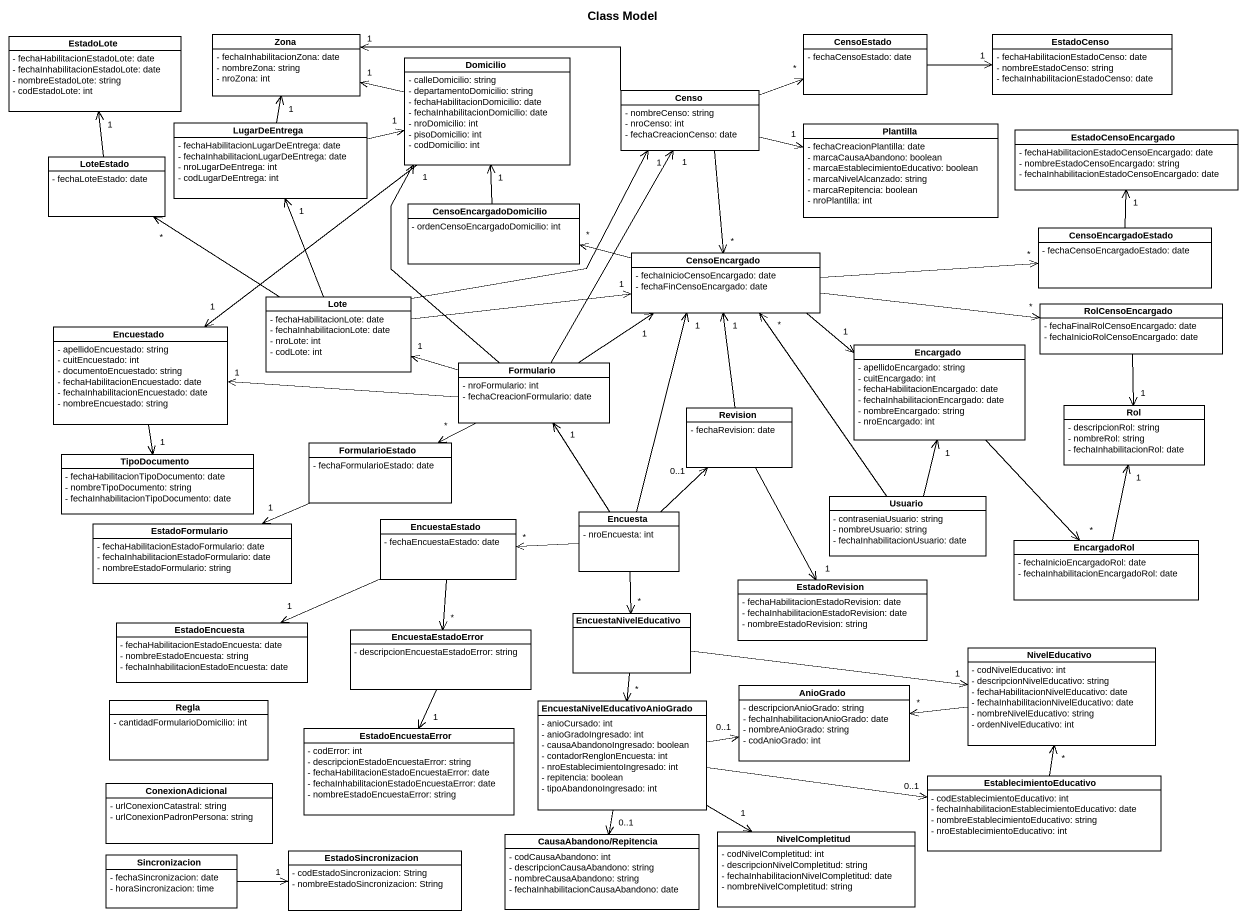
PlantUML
@startuml
title Class Model
hide circle
hide empty members
skinparam classAttributeIconSize 0
class EstadoLote {
  - fechaHabilitacionEstadoLote: date
  - fechaInhabilitacionEstadoLote: date
  - nombreEstadoLote: string
  - codEstadoLote: int
}
class Zona {
  - fechaInhabilitacionZona: date
  - nombreZona: string
  - nroZona: int
}
class Domicilio {
  - calleDomicilio: string
  - departamentoDomicilio: string
  - fechaHabilitacionDomicilio: date
  - fechaInhabilitacionDomicilio: date
  - nroDomicilio: int
  - pisoDomicilio: int
  - codDomicilio: int
}
class CensoEstado {
  - fechaCensoEstado: date
}
class EstadoCenso {
  - fechaHabilitacionEstadoCenso: date
  - nombreEstadoCenso: string
  - fechaInhabilitacionEstadoCenso: date
}
class Censo {
  - nombreCenso: string
  - nroCenso: int
  - fechaCreacionCenso: date
}
class LugarDeEntrega {
  - fechaHabilitacionLugarDeEntrega: date
  - fechaInhabilitacionLugarDeEntrega: date
  - nroLugarDeEntrega: int
  - codLugarDeEntrega: int
}
class Plantilla {
  - fechaCreacionPlantilla: date
  - marcaCausaAbandono: boolean
  - marcaEstablecimientoEducativo: boolean
  - marcaNivelAlcanzado: string
  - marcaRepitencia: boolean
  - nroPlantilla: int
}
class EstadoCensoEncargado {
  - fechaHabilitacionEstadoCensoEncargado: date
  - nombreEstadoCensoEncargado: string
  - fechaInhabilitacionEstadoCensoEncargado: date
}
class LoteEstado {
  - fechaLoteEstado: date
}
class CensoEncargadoDomicilio {
  - ordenCensoEncargadoDomicilio: int
}
class CensoEncargado {
  - fechaInicioCensoEncargado: date
  - fechaFinCensoEncargado: date
}
class CensoEncargadoEstado {
  - fechaCensoEncargadoEstado: date
}
class Lote {
  - fechaHabilitacionLote: date
  - fechaInhabilitacionLote: date
  - nroLote: int
  - codLote: int
}
class Encuestado {
  - apellidoEncuestado: string
  - cuitEncuestado: int
  - documentoEncuestado: string
  - fechaHabilitacionEncuestado: date
  - fechaInhabilitacionEncuestado: date
  - nombreEncuestado: string
}
class RolCensoEncargado {
  - fechaFinalRolCensoEncargado: date
  - fechaInicioRolCensoEncargado: date
}
class Formulario {
  - nroFormulario: int
  - fechaCreacionFormulario: date
}
class Encargado {
  - apellidoEncargado: string
  - cuitEncargado: int
  - fechaHabilitacionEncargado: date
  - fechaInhabilitacionEncargado: date
  - nombreEncargado: string
  - nroEncargado: int
}
class Revision {
  - fechaRevision: date
}
class Rol {
  - descripcionRol: string
  - nombreRol: string
  - fechaInhabilitacionRol: date
}
class FormularioEstado {
  - fechaFormularioEstado: date
}
class TipoDocumento {
  - fechaHabilitacionTipoDocumento: date
  - nombreTipoDocumento: string
  - fechaInhabilitacionTipoDocumento: date
}
class EstadoFormulario {
  - fechaHabilitacionEstadoFormulario: date
  - fechaInhabilitacionEstadoFormulario: date
  - nombreEstadoFormulario: string
}
class EncuestaEstado {
  - fechaEncuestaEstado: date
}
class Encuesta {
  - nroEncuesta: int
}
class Usuario {
  - contraseniaUsuario: string
  - nombreUsuario: string
  - fechaInhabilitacionUsuario: date
}
class EncargadoRol {
  - fechaInicioEncargadoRol: date
  - fechaInhabilitacionEncargadoRol: date
}
class EstadoRevision {
  - fechaHabilitacionEstadoRevision: date
  - fechaInhabilitacionEstadoRevision: date
  - nombreEstadoRevision: string
}
class EstadoEncuesta {
  - fechaHabilitacionEstadoEncuesta: date
  - nombreEstadoEncuesta: string
  - fechaInhabilitacionEstadoEncuesta: date
}
class EncuestaEstadoError {
  - descripcionEncuestaEstadoError: string
}
class EncuestaNivelEducativo
class AnioGrado {
  - descripcionAnioGrado: string
  - fechaInhabilitacionAnioGrado: date
  - nombreAnioGrado: string
  - codAnioGrado: int
}
class NivelEducativo {
  - codNivelEducativo: int
  - descripcionNivelEducativo: string
  - fechaHabilitacionNivelEducativo: date
  - fechaInhabilitacionNivelEducativo: date
  - nombreNivelEducativo: string
  - ordenNivelEducativo: int
}
class Regla {
  - cantidadFormularioDomicilio: int
}
class "EncuestaNivelEducativoAnioGrado" as EncuestaNivelEducativoAnioGr {
  - anioCursado: int
  - anioGradoIngresado: int
  - causaAbandonoIngresado: boolean
  - contadorRenglonEncuesta: int
  - nroEstablecimientoIngresado: int
  - repitencia: boolean
  - tipoAbandonoIngresado: int
}
class EstadoEncuestaError {
  - codError: int
  - descripcionEstadoEncuestaError: string
  - fechaHabilitacionEstadoEncuestaError: date
  - fechaInhabilitacionEstadoEncuestaError: date
  - nombreEstadoEncuestaError: string
}
class ConexionAdicional {
  - urlConexionCatastral: string
  - urlConexionPadronPersona: string
}
class EstablecimientoEducativo {
  - codEstablecimientoEducativo: int
  - fechaInhabilitacionEstablecimientoEducativo: date
  - nombreEstablecimientoEducativo: string
  - nroEstablecimientoEducativo: int
}
class "CausaAbandono/Repitencia" as CausaAbandono_Repitencia {
  - codCausaAbandono: int
  - descripcionCausaAbandono: string
  - nombreCausaAbandono: string
  - fechaInhabilitacionCausaAbandono: date
}
class NivelCompletitud {
  - codNivelCompletitud: int
  - descripcionNivelCompletitud: string
  - fechaInhabilitacionNivelCompletitud: date
  - nombreNivelCompletitud: string
}
class Sincronizacion {
  - fechaSincronizacion: date
  - horaSincronizacion: time
}
class EstadoSincronizacion {
  - codEstadoSincronizacion: String
  - nombreEstadoSincronizacion: String
}
Domicilio -left-> "1" Zona
Domicilio --> "1" Encuestado
CensoEstado -right-> "1" EstadoCenso
Censo -left-> "1" Zona
Censo -right-> "*" CensoEstado
Censo -right-> "1" Plantilla
Censo --> "*" CensoEncargado
LugarDeEntrega -up-> "1" Zona
LugarDeEntrega -right-> "1" Domicilio
LoteEstado -up-> "1" EstadoLote
CensoEncargadoDomicilio -up-> "1" Domicilio
CensoEncargado -left-> "*" CensoEncargadoDomicilio
CensoEncargado -right-> "*" CensoEncargadoEstado
CensoEncargado -right-> "*" RolCensoEncargado
CensoEncargado -right-> "1" Encargado
CensoEncargadoEstado -up-> "1" EstadoCensoEncargado
Lote -up-> "1" Censo
Lote -up-> "1" LugarDeEntrega
Lote -up-> "*" LoteEstado
Lote -right-> "1" CensoEncargado
Encuestado --> "1" TipoDocumento
RolCensoEncargado --> "1" Rol
Formulario -up-> "1" Domicilio
Formulario -up-> "1" Censo
Formulario -right-> "1" CensoEncargado
Formulario -left-> "1" Lote
Formulario -left-> "1" Encuestado
Formulario -left-> "*" FormularioEstado
Encargado --> "*" EncargadoRol
Revision -up-> "1" CensoEncargado
Revision --> "1" EstadoRevision
FormularioEstado -left-> "1" EstadoFormulario
EncuestaEstado -left-> "1" EstadoEncuesta
EncuestaEstado --> "*" EncuestaEstadoError
Encuesta -up-> "1" CensoEncargado
Encuesta -up-> "1" Formulario
Encuesta -up-> "0..1" Revision
Encuesta -left-> "*" EncuestaEstado
Encuesta --> "*" EncuestaNivelEducativo
Usuario -up-> "*" CensoEncargado
Usuario -up-> "1" Encargado
EncargadoRol -up-> "1" Rol
EncuestaEstadoError --> "1" EstadoEncuestaError
EncuestaNivelEducativo -right-> "1" NivelEducativo
EncuestaNivelEducativo --> "*" EncuestaNivelEducativoAnioGr
NivelEducativo -left-> "*" AnioGrado
EncuestaNivelEducativoAnioGr -right-> "0..1" AnioGrado
EncuestaNivelEducativoAnioGr -right-> "0..1" EstablecimientoEducativo
EncuestaNivelEducativoAnioGr --> "0..1" CausaAbandono_Repitencia
EncuestaNivelEducativoAnioGr -right-> "1" NivelCompletitud
EstablecimientoEducativo -up-> "*" NivelEducativo
Sincronizacion -right-> "1" EstadoSincronizacion
@enduml
